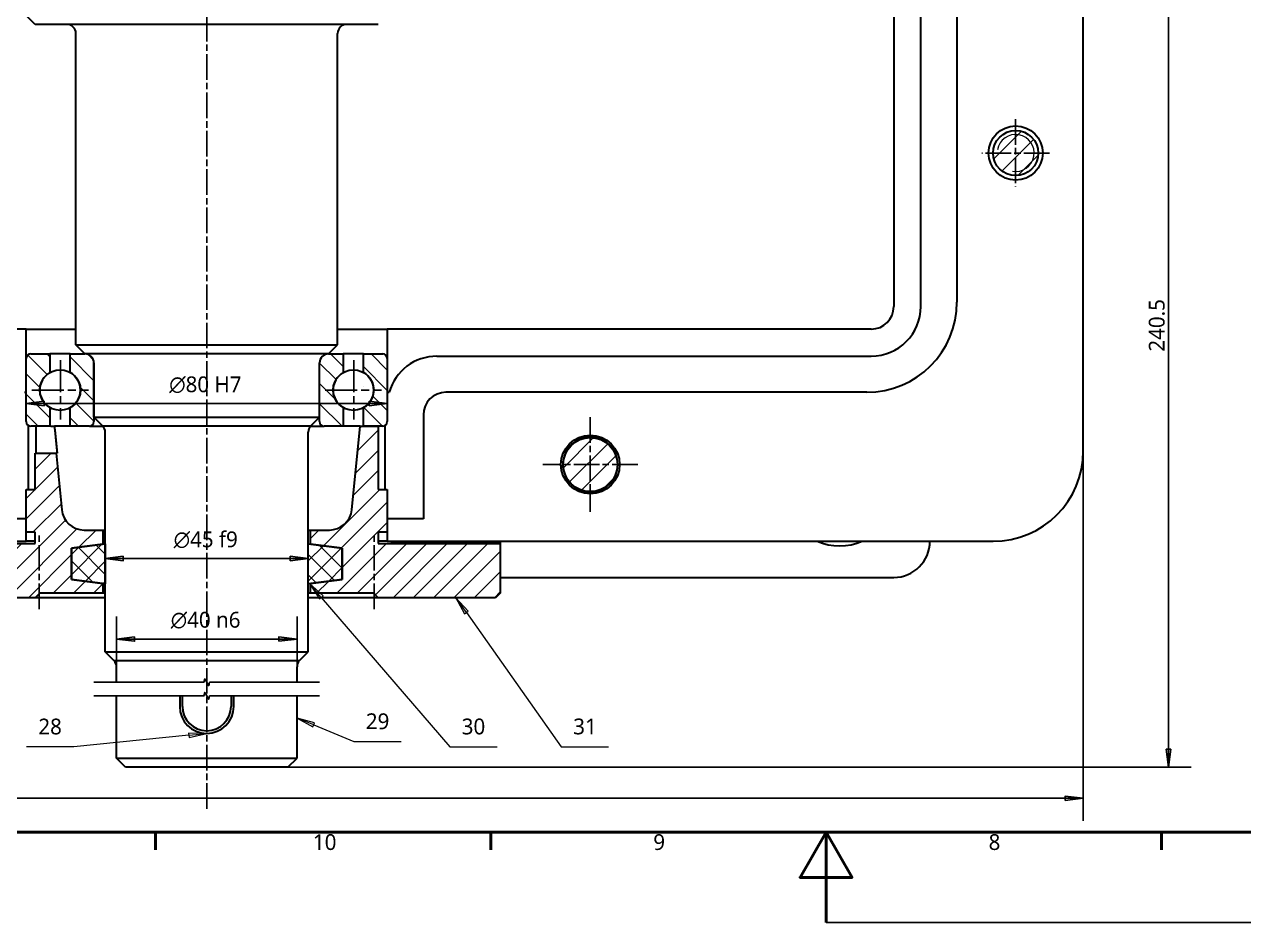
# Model space of a CAD drawing. Header units: millimetres. Extents: x -89 to 1313, y -72 to 900.
# Drawn here: x 416.8 to 687, y 0 to 199 of the extents above; entities that cross this region are included whole.
import ezdxf

# ---------------------------------------------------------------- set-up
doc = ezdxf.new("R2010")
doc.units = ezdxf.units.MM
doc.linetypes.add('CHAIN', pattern=[0.3543, 0.2362, -0.0295, 0.0591, -0.0295])
doc.linetypes.add('LONG_DASH_DOTTED', pattern=[0.6004, 0.4724, -0.0591, 0.0098, -0.0591])
for name, color, linetype, lineweight in [('中心标记 (ISO)', 7, 'LONG_DASH_DOTTED', 25), ('中心线 (ISO)', 7, 'CHAIN', 25), ('剖面线 (ISO)', 7, 'Continuous', 18), ('可见 (ISO)', 7, 'Continuous', 30), ('可见窄的 (ISO)', 7, 'Continuous', 9), ('图框 (ISO)', 7, 'Continuous', 50), ('尺寸 (ISO)', 7, 'Continuous', 25), ('折线 (ISO)', 7, 'Continuous', 25), ('符号 (ISO)', 7, 'Continuous', 9)]:
    doc.layers.add(name, color=color, linetype=linetype, lineweight=lineweight)
doc.styles.add('注释文本 (ISO)', font='Microsoft YaHei.ttf')
doc.dimstyles.new('默认 (GB)', dxfattribs={"dimtxt": 3.5, "dimasz": 4, "dimexe": 5, "dimexo": 0, "dimgap": 0.75, "dimtad": 1, "dimrnd": 1e-08, "dimdsep": 46, "dimtxsty": '注释文本 (ISO)', "dimblk": 'Filled-1', "dimcen": 0.09, "dimdle": 10, "dimclrd": 256, "dimclre": 256, "dimclrt": 256, "dimaunit": 1, "dimadec": 3, "dimazin": 2, "dimtfac": 1, "dimtmove": 0, "dimatfit": 3, "dimldrblk": 'Filled-1', "dimfxl": 1, "dimtolj": 1, "dimtzin": 0, "dimlwd": -1, "dimlwe": -1, "dimarcsym": 0})
pattern_1 = [(45, (0, 0), (-2.245064, 2.245064), [])]
pattern_2 = [(135, (0, 0), (-2.245064, -2.245064), [])]
pattern_3 = [(45, (0, 0), (-2.245064, 2.245064), []), (135, (0, 0), (-2.245064, -2.245064), [])]

# ---------------------------------------------------------------- blocks, each defined once
blk = doc.blocks.new('图框 默认图框')
at = {"layer": '图框 (ISO)'}
for p, q in [((445.88, 20), (445.88, 16.1)), ((520.19, 20), (520.19, 16.1)), ((668.81, 20), (668.81, 16.1))]:
    blk.add_line(p, q, dxfattribs=at)
at = {"layer": '图框 (ISO)', "flags": 128}
for points in [[(20, 20), (20, 821), (1169, 821), (1169, 20), (20, 20)], [(594.5, 0), (594.5, 20), (588.73, 10), (600.27, 10), (594.5, 20)]]:
    blk.add_lwpolyline(points, dxfattribs=at)
at = {"layer": '图框 (ISO)', "char_height": 3.5, "attachment_point": 7, "style": '注释文本 (ISO)'}
for s, insert in [('10', (480.77, 16.04)), ('9', (556.2, 16.04)), ('8', (630.51, 16.04))]:
    blk.add_mtext(s, dxfattribs=dict(at, insert=insert))
blk = doc.blocks.new('Filled-1')
at = {"color": 0}
for p, q in [((0, 0), (-1, 0.125)), ((-1, 0.125), (-1, -0.125)), ((-1, 0), (0, 0)), ((-1, -0.125), (0, 0))]:
    blk.add_line(p, q, dxfattribs=at)
at = {"color": 0, "flags": 128}
blk.add_lwpolyline([(-1, -0.125), (0, 0), (-1, 0.125), (-1, -0.125)], dxfattribs=at)
at = {"color": 0}
blk.add_solid([(-1, -0.125), (0, 0), (-1, 0.125), (-1, -0.125)], dxfattribs=at)
blk = doc.blocks.new('*D15')
at = {"layer": 'Defpoints', "color": 0, "transparency": 16777216}
for p in [(43.5, 104.47), (651.5, 104.47), (651.5, 27.53)]:
    blk.add_point(p, dxfattribs=at)
at = {"layer": '尺寸 (ISO)', "transparency": 16777216}
for p, q in [((43.5, 104.47), (43.5, 22.53)), ((651.5, 104.47), (651.5, 22.53)), ((47.5, 27.53), (647.5, 27.53))]:
    blk.add_line(p, q, dxfattribs=at)
at = {"layer": '尺寸 (ISO)', "transparency": 16777216, "xscale": 4, "yscale": 4, "zscale": 4, "rotation": 180}
blk.add_blockref('Filled-1', (43.5, 27.53), dxfattribs=at)
at = {"layer": '尺寸 (ISO)', "transparency": 16777216, "xscale": 4, "yscale": 4, "zscale": 4}
blk.add_blockref('Filled-1', (651.5, 27.53), dxfattribs=at)
at = {"layer": '尺寸 (ISO)', "transparency": 16777216, "insert": (343.67, 31.9), "char_height": 3.5, "attachment_point": 1, "style": '注释文本 (ISO)'}
blk.add_mtext('\\A1;608', dxfattribs=at)
blk = doc.blocks.new('引出序号24')
at = {"layer": '符号 (ISO)'}
for p, q in [((482.63, 72.05), (480.03, 75.08)), ((483.01, 72.37), (480.03, 75.08)), ((480.03, 75.08), (482.25, 71.72)), ((482.25, 71.72), (483.01, 72.37)), ((482.63, 72.05), (511.1, 38.92)), ((511.1, 38.92), (521.6, 38.92))]:
    blk.add_line(p, q, dxfattribs=at)
at = {"layer": '符号 (ISO)', "flags": 128}
blk.add_lwpolyline([(483.01, 72.37), (480.03, 75.08), (482.25, 71.72), (483.01, 72.37)], dxfattribs=at)
at = {"layer": '符号 (ISO)'}
blk.add_solid([(483.01, 72.37), (480.03, 75.08), (482.25, 71.72), (483.01, 72.37)], dxfattribs=at)
at = {"layer": '符号 (ISO)', "insert": (516.35, 43.42), "char_height": 3.5, "attachment_point": 5, "style": '注释文本 (ISO)'}
blk.add_mtext('30', dxfattribs=at)
blk = doc.blocks.new('引出序号42')
at = {"layer": '符号 (ISO)'}
for p, q in [((453.27, 41.5), (427.78, 38.92)), ((457.25, 41.9), (453.22, 42)), ((453.22, 42), (453.32, 41)), ((453.27, 41.5), (457.25, 41.9)), ((453.32, 41), (457.25, 41.9)), ((427.78, 38.92), (417.28, 38.92))]:
    blk.add_line(p, q, dxfattribs=at)
at = {"layer": '符号 (ISO)', "flags": 128}
blk.add_lwpolyline([(453.32, 41), (457.25, 41.9), (453.22, 42), (453.32, 41)], dxfattribs=at)
at = {"layer": '符号 (ISO)'}
blk.add_solid([(453.32, 41), (457.25, 41.9), (453.22, 42), (453.32, 41)], dxfattribs=at)
at = {"layer": '符号 (ISO)', "insert": (422.53, 43.41), "char_height": 3.5, "attachment_point": 5, "style": '注释文本 (ISO)'}
blk.add_mtext('28', dxfattribs=at)
blk = doc.blocks.new('引出序号43')
at = {"layer": '符号 (ISO)'}
for p, q in [((480.94, 43.79), (477.25, 45.32)), ((481.13, 44.25), (477.25, 45.32)), ((477.25, 45.32), (480.75, 43.33)), ((480.75, 43.33), (481.13, 44.25)), ((480.94, 43.79), (489.85, 40.09)), ((489.85, 40.09), (500.35, 40.09))]:
    blk.add_line(p, q, dxfattribs=at)
at = {"layer": '符号 (ISO)', "flags": 128}
blk.add_lwpolyline([(481.13, 44.25), (477.25, 45.32), (480.75, 43.33), (481.13, 44.25)], dxfattribs=at)
at = {"layer": '符号 (ISO)'}
blk.add_solid([(481.13, 44.25), (477.25, 45.32), (480.75, 43.33), (481.13, 44.25)], dxfattribs=at)
at = {"layer": '符号 (ISO)', "insert": (495.1, 44.58), "char_height": 3.5, "attachment_point": 5, "style": '注释文本 (ISO)'}
blk.add_mtext('29', dxfattribs=at)
blk = doc.blocks.new('引出序号44')
at = {"layer": '符号 (ISO)'}
for p, q in [((514.77, 68.7), (512.47, 71.97)), ((515.18, 68.99), (512.47, 71.97)), ((512.47, 71.97), (514.37, 68.41)), ((514.37, 68.41), (515.18, 68.99)), ((514.77, 68.7), (535.81, 38.92)), ((535.81, 38.92), (546.31, 38.92))]:
    blk.add_line(p, q, dxfattribs=at)
at = {"layer": '符号 (ISO)', "flags": 128}
blk.add_lwpolyline([(515.18, 68.99), (512.47, 71.97), (514.37, 68.41), (515.18, 68.99)], dxfattribs=at)
at = {"layer": '符号 (ISO)'}
blk.add_solid([(515.18, 68.99), (512.47, 71.97), (514.37, 68.41), (515.18, 68.99)], dxfattribs=at)
at = {"layer": '符号 (ISO)', "insert": (541.06, 43.43), "char_height": 3.5, "attachment_point": 5, "style": '注释文本 (ISO)'}
blk.add_mtext('31', dxfattribs=at)
blk = doc.blocks.new('*D76')
at = {"layer": 'Defpoints', "color": 0, "transparency": 16777216}
for p in [(434.75, 80.64), (479.75, 80.64), (479.75, 80.64)]:
    blk.add_point(p, dxfattribs=at)
at = {"layer": '尺寸 (ISO)', "transparency": 16777216}
blk.add_line((438.75, 80.64), (475.75, 80.64), dxfattribs=at)
at = {"layer": '尺寸 (ISO)', "transparency": 16777216, "xscale": 4, "yscale": 4, "zscale": 4, "rotation": 180}
blk.add_blockref('Filled-1', (434.75, 80.64), dxfattribs=at)
at = {"layer": '尺寸 (ISO)', "transparency": 16777216, "xscale": 4, "yscale": 4, "zscale": 4}
blk.add_blockref('Filled-1', (479.75, 80.64), dxfattribs=at)
at = {"layer": '尺寸 (ISO)', "transparency": 16777216, "insert": (449.92, 86.65), "char_height": 3.5, "attachment_point": 1, "style": '注释文本 (ISO)'}
blk.add_mtext('\\A1;{\\fAIGDT|b0|i0;\\ln}\\f微软雅黑|b0|i0;45 f9', dxfattribs=at)
blk = doc.blocks.new('*D78')
at = {"layer": 'Defpoints', "color": 0, "transparency": 16777216}
for p in [(477.25, 62.81), (437.25, 56.64), (477.25, 56.64)]:
    blk.add_point(p, dxfattribs=at)
at = {"layer": '尺寸 (ISO)', "transparency": 16777216}
for p, q in [((437.25, 56.64), (437.25, 67.81)), ((477.25, 56.64), (477.25, 67.81)), ((441.25, 62.81), (473.25, 62.81))]:
    blk.add_line(p, q, dxfattribs=at)
at = {"layer": '尺寸 (ISO)', "transparency": 16777216, "xscale": 4, "yscale": 4, "zscale": 4, "rotation": 180}
blk.add_blockref('Filled-1', (437.25, 62.81), dxfattribs=at)
at = {"layer": '尺寸 (ISO)', "transparency": 16777216, "xscale": 4, "yscale": 4, "zscale": 4}
blk.add_blockref('Filled-1', (477.25, 62.81), dxfattribs=at)
at = {"layer": '尺寸 (ISO)', "transparency": 16777216, "insert": (449.27, 68.83), "char_height": 3.5, "attachment_point": 1, "style": '注释文本 (ISO)'}
blk.add_mtext('\\A1;{\\fAIGDT|b0|i0;\\ln}\\f微软雅黑|b0|i0;40 n6', dxfattribs=at)
blk = doc.blocks.new('*D83')
at = {"layer": 'Defpoints', "color": 0, "transparency": 16777216}
for p in [(497.25, 114.98), (417.25, 112.7), (497.25, 112.7)]:
    blk.add_point(p, dxfattribs=at)
at = {"layer": '尺寸 (ISO)', "transparency": 16777216}
blk.add_line((421.25, 114.98), (493.25, 114.98), dxfattribs=at)
at = {"layer": '尺寸 (ISO)', "transparency": 16777216, "xscale": 4, "yscale": 4, "zscale": 4, "rotation": 180}
blk.add_blockref('Filled-1', (417.25, 114.98), dxfattribs=at)
at = {"layer": '尺寸 (ISO)', "transparency": 16777216, "xscale": 4, "yscale": 4, "zscale": 4}
blk.add_blockref('Filled-1', (497.25, 114.98), dxfattribs=at)
at = {"layer": '尺寸 (ISO)', "transparency": 16777216, "insert": (448.93, 120.99), "char_height": 3.5, "attachment_point": 1, "style": '注释文本 (ISO)'}
blk.add_mtext('\\A1;{\\fAIGDT|b0|i0;\\ln}\\f微软雅黑|b0|i0;80 H7', dxfattribs=at)
blk = doc.blocks.new('*D89')
at = {"layer": 'Defpoints', "color": 0, "transparency": 16777216}
for p in [(651.5, 220.47), (475.25, 34.4), (670.38, 34.4)]:
    blk.add_point(p, dxfattribs=at)
at = {"layer": '尺寸 (ISO)', "transparency": 16777216}
for p, q in [((651.5, 220.47), (675.38, 220.47)), ((670.38, 216.47), (670.38, 38.4)), ((475.25, 34.4), (675.38, 34.4))]:
    blk.add_line(p, q, dxfattribs=at)
at = {"layer": '尺寸 (ISO)', "transparency": 16777216, "xscale": 4, "yscale": 4, "zscale": 4}
for p, rotation in [((670.38, 220.47), 90), ((670.38, 34.4), 270)]:
    blk.add_blockref('Filled-1', p, dxfattribs=dict(at, rotation=rotation))
at = {"layer": '尺寸 (ISO)', "transparency": 16777216, "insert": (666.01, 126.47), "char_height": 3.5, "attachment_point": 1, "rotation": 90, "style": '注释文本 (ISO)'}
blk.add_mtext('\\A1;240.5', dxfattribs=at)

msp = doc.modelspace()

# ---------------------------------------------------------------- hatches: boundary and pattern name
at = {"layer": '剖面线 (ISO)'}
h = msp.add_hatch(dxfattribs=at)
h.set_pattern_fill('ANSI31', color=256, scale=25.4, style=0)
h.set_pattern_definition(pattern_1)
edge = h.paths.add_edge_path()
edge.add_ellipse((636.4967, 170.4656), major_axis=(5, 0), ratio=1, start_angle=0, end_angle=360)
h = msp.add_hatch(dxfattribs=at)
h.set_pattern_fill('ANSI31', color=256, scale=25.4, angle=90, style=0)
h.set_pattern_definition(pattern_2)
edge = h.paths.add_edge_path()
edge.add_ellipse((418.2467, 124.9656), major_axis=(0, 1), ratio=1, start_angle=0, end_angle=90)
edge.add_line((417.2467, 124.9656), (417.2467, 110.9656))
edge.add_ellipse((418.2467, 110.9656), major_axis=(-1, 0), ratio=1, start_angle=0, end_angle=90)
edge.add_line((418.2467, 109.9656), (422.4967, 109.9656))
edge.add_line((422.4967, 109.9656), (422.4967, 114.0685))
edge.add_ellipse((424.7467, 117.9656), major_axis=(-3.8971, -2.25), ratio=1, start_angle=270, end_angle=390, ccw=False)
edge.add_line((422.4967, 121.8628), (422.4967, 125.9656))
edge.add_line((422.4967, 125.9656), (418.2467, 125.9656))
h = msp.add_hatch(dxfattribs=at)
h.set_pattern_fill('ANSI31', color=256, scale=25.4, angle=90, style=0)
h.set_pattern_definition(pattern_2)
edge = h.paths.add_edge_path()
edge.add_ellipse((431.2467, 110.9656), major_axis=(-1, 0), ratio=1, start_angle=90, end_angle=180)
edge.add_line((432.2467, 110.9656), (432.2467, 124.9656))
edge.add_ellipse((431.2467, 124.9656), major_axis=(-1, 0), ratio=1, start_angle=180, end_angle=270)
edge.add_line((431.2467, 125.9656), (426.9967, 125.9656))
edge.add_line((426.9967, 125.9656), (426.9967, 121.8628))
edge.add_ellipse((424.7467, 117.9656), major_axis=(-4.5, 0), ratio=1, start_angle=120, end_angle=240, ccw=False)
edge.add_line((426.9967, 114.0685), (426.9967, 109.9656))
edge.add_line((426.9967, 109.9656), (431.2467, 109.9656))
h = msp.add_hatch(dxfattribs=at)
h.set_pattern_fill('ANSI31', color=256, scale=25.4, angle=90, style=0)
h.set_pattern_definition(pattern_2)
edge = h.paths.add_edge_path()
edge.add_ellipse((483.2467, 110.9656), major_axis=(1, 0), ratio=1, start_angle=180, end_angle=270)
edge.add_line((483.2467, 109.9656), (487.4967, 109.9656))
edge.add_line((487.4967, 109.9656), (487.4967, 114.0685))
edge.add_ellipse((489.7467, 117.9656), major_axis=(4.5, 0), ratio=1, start_angle=120, end_angle=240, ccw=False)
edge.add_line((487.4967, 121.8628), (487.4967, 125.9656))
edge.add_line((487.4967, 125.9656), (483.2467, 125.9656))
edge.add_ellipse((483.2467, 124.9656), major_axis=(1, 0), ratio=1, start_angle=90, end_angle=180)
edge.add_line((482.2467, 124.9656), (482.2467, 110.9656))
h = msp.add_hatch(dxfattribs=at)
h.set_pattern_fill('ANSI31', color=256, scale=25.4, angle=90, style=0)
h.set_pattern_definition(pattern_2)
edge = h.paths.add_edge_path()
edge.add_ellipse((496.2467, 124.9656), major_axis=(1, 0), ratio=1, start_angle=0, end_angle=90)
edge.add_line((496.2467, 125.9656), (491.9967, 125.9656))
edge.add_line((491.9967, 125.9656), (491.9967, 121.8628))
edge.add_ellipse((489.7467, 117.9656), major_axis=(3.8971, 2.25), ratio=1, start_angle=270, end_angle=390, ccw=False)
edge.add_line((491.9967, 114.0685), (491.9967, 109.9656))
edge.add_line((491.9967, 109.9656), (495.2467, 109.9656))
edge.add_line((495.2467, 109.9656), (496.2467, 109.9656))
edge.add_ellipse((496.2467, 110.9656), major_axis=(0, -1), ratio=1, start_angle=0, end_angle=90)
edge.add_line((497.2467, 110.9656), (497.2467, 124.9656))
h = msp.add_hatch(dxfattribs=at)
h.set_pattern_fill('ANSI31', color=256, scale=25.4, style=0)
h.set_pattern_definition(pattern_1)
edge = h.paths.add_edge_path()
edge.add_line((522.2467, 72.9656), (521.2467, 71.9656))
edge.add_line((521.2467, 71.9656), (495.2467, 71.9656))
edge.add_line((495.2467, 71.9656), (494.2467, 72.9656))
edge.add_line((494.2467, 72.9656), (480.2467, 72.9656))
edge.add_line((480.2467, 72.9656), (480.2467, 75.1061))
edge.add_line((480.2467, 75.1061), (487.2467, 75.9656))
edge.add_line((487.2467, 75.9656), (487.2467, 82.9656))
edge.add_line((487.2467, 82.9656), (480.2467, 83.8251))
edge.add_line((480.2467, 83.8251), (480.2467, 86.9656))
edge.add_line((480.2467, 86.9656), (484.4216, 86.9656))
edge.add_ellipse((484.4216, 91.9656), major_axis=(5, 0), ratio=1, start_angle=270, end_angle=354.289)
edge.add_line((489.3968, 91.4681), (491.2467, 109.9656))
edge.add_line((491.2467, 109.9656), (491.9967, 109.9656))
edge.add_line((491.9967, 109.9656), (495.2467, 109.9656))
edge.add_line((495.2467, 109.9656), (495.2467, 95.9656))
edge.add_line((495.2467, 95.9656), (497.2467, 95.9656))
edge.add_line((497.2467, 95.9656), (497.2467, 86.4656))
edge.add_line((497.2467, 86.4656), (495.2467, 86.4656))
edge.add_line((495.2467, 86.4656), (495.2467, 83.9656))
edge.add_line((495.2467, 83.9656), (498.2467, 83.9656))
edge.add_line((498.2467, 83.9656), (522.2467, 83.9656))
edge.add_line((522.2467, 83.9656), (522.2467, 72.9656))
h = msp.add_hatch(dxfattribs=at)
h.set_pattern_fill('ANSI31', color=256, scale=25.4, style=0)
h.set_pattern_definition(pattern_1)
edge = h.paths.add_edge_path()
edge.add_ellipse((542.2467, 101.4656), major_axis=(-6, 0), ratio=1, start_angle=0, end_angle=360)
h = msp.add_hatch(dxfattribs=at)
h.set_pattern_fill('ANSI31', color=256, scale=25.4, style=0)
h.set_pattern_definition(pattern_1)
edge = h.paths.add_edge_path()
edge.add_line((393.2467, 71.9656), (392.2467, 72.9656))
edge.add_line((392.2467, 72.9656), (392.2467, 83.9656))
edge.add_line((392.2467, 83.9656), (416.2467, 83.9656))
edge.add_line((416.2467, 83.9656), (419.2467, 83.9656))
edge.add_line((419.2467, 83.9656), (419.2467, 86.4656))
edge.add_line((419.2467, 86.4656), (417.2467, 86.4656))
edge.add_line((417.2467, 86.4656), (417.2467, 95.9656))
edge.add_line((417.2467, 95.9656), (419.2467, 95.9656))
edge.add_line((419.2467, 95.9656), (419.2467, 103.9656))
edge.add_line((419.2467, 103.9656), (423.8468, 103.9656))
edge.add_line((423.8468, 103.9656), (425.0966, 91.4681))
edge.add_ellipse((430.0718, 91.9656), major_axis=(0.4976, -4.9752), ratio=1, start_angle=270, end_angle=354.289)
edge.add_line((430.0718, 86.9656), (434.2467, 86.9656))
edge.add_line((434.2467, 86.9656), (434.2467, 83.8251))
edge.add_line((434.2467, 83.8251), (427.2467, 82.9656))
edge.add_line((427.2467, 82.9656), (427.2467, 75.9656))
edge.add_line((427.2467, 75.9656), (434.2467, 75.1061))
edge.add_line((434.2467, 75.1061), (434.2467, 72.9656))
edge.add_line((434.2467, 72.9656), (420.2467, 72.9656))
edge.add_line((420.2467, 72.9656), (419.2467, 71.9656))
edge.add_line((419.2467, 71.9656), (393.2467, 71.9656))
h = msp.add_hatch(dxfattribs=at)
h.set_pattern_fill('ANSI37', color=256, scale=25.4, style=0)
h.set_pattern_definition(pattern_3)
h.paths.add_polyline_path([(434.7467, 83.8865), (434.7467, 75.0448), (434.2467, 75.1061), (427.2467, 75.9656), (427.2467, 82.9656), (434.2467, 83.8251)])
h = msp.add_hatch(dxfattribs=at)
h.set_pattern_fill('ANSI37', color=256, scale=25.4, style=0)
h.set_pattern_definition(pattern_3)
h.paths.add_polyline_path([(479.7467, 75.0448), (479.7467, 83.8865), (480.2467, 83.8251), (487.2467, 82.9656), (487.2467, 75.9656), (480.2467, 75.1061)])
msp.add_hatch(color=256, dxfattribs=at).paths.add_polyline_path([(522.2467, 84.4656), (522.2467, 83.9656), (498.2467, 83.9656), (498.2467, 84.4656)])

# ---------------------------------------------------------------- linework, layer by layer
msp.add_line((594.5, 0), (1312.811, 0))
at = {"layer": '中心标记 (ISO)', "linetype": 'CHAIN', "ltscale": 23.990969}
for p, q in [((636.4967, 177.9656), (636.4967, 162.9656)), ((643.9967, 170.4656), (628.9967, 170.4656)), ((542.2467, 111.9656), (542.2467, 90.9656)), ((552.7467, 101.4656), (531.7467, 101.4656)), ((552.7467, 101.4656), (539.7467, 101.4656))]:
    msp.add_line(p, q, dxfattribs=at)
at = {"layer": '中心线 (ISO)', "ltscale": 23.990969}
for p, q in [((457.2467, 25.2135), (457.2467, 365.7681)), ((420.1236, 69.4656), (420.1236, 86.4656)), ((494.3698, 69.4656), (494.3698, 86.4656))]:
    msp.add_line(p, q, dxfattribs=at)
at = {"layer": '中心线 (ISO)', "ltscale": 30}
for p, q in [((424.8158, 124.563), (424.8158, 111.44)), ((489.8158, 124.563), (489.8158, 111.44)), ((418.4919, 117.9656), (431.0015, 117.9656)), ((483.4919, 117.9656), (496.0015, 117.9656))]:
    msp.add_line(p, q, dxfattribs=at)
at = {"layer": '可见 (ISO)'}
for p, q in [((651.4967, 104.4656), (651.4967, 336.4656)), ((609.4967, 304.4656), (609.4967, 136.4656)), ((615.4967, 136.4656), (615.4967, 304.4656)), ((623.4967, 303.4656), (623.4967, 137.4656)), ((419.2467, 198.9656), (417.2467, 200.9656)), ((495.2467, 198.9656), (419.2467, 198.9656)), ((428.2467, 127.9656), (428.2467, 196.9656)), ((486.2467, 127.9656), (486.2467, 196.9656)), ((417.2467, 131.4656), (326.9967, 131.4656)), ((417.2467, 117.4656), (417.2467, 131.4656)), ((417.2467, 131.4656), (428.2467, 131.4656)), ((486.2467, 131.4656), (497.2467, 131.4656)), ((497.2467, 131.4656), (497.2467, 117.4656)), ((604.4967, 131.4656), (497.2467, 131.4656)), ((430.2467, 125.9656), (428.2467, 127.9656)), ((428.2467, 127.9656), (486.2467, 127.9656)), ((484.2467, 125.9656), (486.2467, 127.9656)), ((417.2467, 110.9656), (417.2467, 124.9656)), ((418.2467, 125.9656), (422.4967, 125.9656)), ((422.4967, 125.9656), (422.4967, 121.8628)), ((426.9967, 125.9656), (422.4967, 125.9656)), ((426.9967, 125.9656), (430.2467, 125.9656)), ((426.9967, 121.8628), (426.9967, 125.9656)), ((484.2467, 125.9656), (430.2467, 125.9656)), ((484.2467, 125.9656), (487.4967, 125.9656)), ((487.4967, 125.9656), (487.4967, 121.8628)), ((491.9967, 125.9656), (487.4967, 125.9656)), ((491.9967, 125.9656), (496.2467, 125.9656)), ((491.9967, 121.8628), (491.9967, 125.9656)), ((497.2467, 124.9656), (497.2467, 110.9656)), ((508.2467, 125.4656), (604.4967, 125.4656)), ((432.2467, 111.9656), (432.2467, 123.9656)), ((432.2467, 123.9656), (432.2467, 110.9656)), ((482.2467, 111.9656), (482.2467, 123.9656)), ((482.2467, 110.9656), (482.2467, 123.9656)), ((416.8297, 117.4656), (417.2467, 117.4656)), ((497.2467, 117.4656), (497.6637, 117.4656)), ((603.4967, 117.4656), (510.2467, 117.4656)), ((422.4967, 114.0685), (422.4967, 109.9656)), ((426.9967, 109.9656), (426.9967, 114.0685)), ((487.4967, 114.0685), (487.4967, 109.9656)), ((491.9967, 109.9656), (491.9967, 114.0685)), ((434.2467, 109.9656), (432.2467, 111.9656)), ((432.2467, 111.9656), (482.2467, 111.9656)), ((480.2467, 109.9656), (482.2467, 111.9656)), ((505.2467, 112.4656), (505.2467, 89.4656)), ((417.6993, 110.1288), (417.6993, 95.9656)), ((422.4967, 109.9656), (418.2467, 109.9656)), ((419.4578, 103.9656), (419.4578, 109.9656)), ((422.7277, 109.9656), (422.4967, 109.9656)), ((422.7277, 109.9656), (423.4828, 109.9656)), ((426.9967, 109.9656), (423.4828, 109.9656)), ((431.2467, 109.9656), (426.9967, 109.9656)), ((431.2467, 109.9656), (434.2467, 109.9656)), ((480.2467, 109.9656), (434.2467, 109.9656)), ((434.7467, 59.9656), (434.7467, 108.6428)), ((479.7467, 59.9656), (479.7467, 108.6428)), ((480.2467, 109.9656), (483.2467, 109.9656)), ((487.4967, 109.9656), (483.2467, 109.9656)), ((491.2467, 109.9656), (487.4967, 109.9656)), ((489.3968, 91.4681), (491.2467, 109.9656)), ((491.2467, 109.9656), (495.2467, 109.9656)), ((496.2467, 109.9656), (491.9967, 109.9656)), ((495.2467, 109.9656), (495.2467, 95.9656)), ((496.7942, 95.9656), (496.7942, 110.1288)), ((419.2467, 103.9656), (423.8468, 103.9656)), ((419.2467, 95.9656), (419.2467, 103.9656)), ((423.8468, 103.9656), (425.0966, 91.4681)), ((424.0871, 103.9656), (423.8468, 103.9656)), ((536.159, 101.0784), (535.7583, 101.0784)), ((535.7764, 102.0856), (536.1783, 102.0856)), ((536.1783, 100.8456), (535.7764, 100.8456)), ((417.2467, 95.9656), (419.2467, 95.9656)), ((417.2467, 86.4656), (417.2467, 95.9656)), ((495.2467, 95.9656), (497.2467, 95.9656)), ((497.2467, 95.9656), (497.2467, 86.4656)), ((417.2467, 89.4656), (409.2467, 89.4656)), ((417.2467, 84.4656), (417.2467, 89.4656)), ((505.2467, 89.4656), (497.2467, 89.4656)), ((497.2467, 89.4656), (497.2467, 84.4656)), ((419.2467, 86.4656), (417.2467, 86.4656)), ((419.2467, 83.9656), (419.2467, 86.4656)), ((430.0718, 86.9656), (434.2467, 86.9656)), ((434.2467, 86.9656), (434.2467, 83.8251)), ((434.2467, 86.9656), (434.7467, 86.9656)), ((479.7467, 86.9656), (480.2467, 86.9656)), ((480.2467, 86.9656), (484.4216, 86.9656)), ((480.2467, 83.8251), (480.2467, 86.9656)), ((495.2467, 86.4656), (495.2467, 83.9656)), ((497.2467, 86.4656), (495.2467, 86.4656)), ((392.2467, 84.4656), (417.2467, 84.4656)), ((392.2467, 83.9656), (419.2467, 83.9656)), ((419.2467, 84.4656), (417.2467, 84.4656)), ((427.2467, 82.9656), (434.7467, 83.8865)), ((434.2467, 83.8251), (427.2467, 82.9656)), ((434.7467, 83.8865), (434.7467, 75.0448)), ((479.7467, 75.0448), (479.7467, 83.8865)), ((479.7467, 83.8865), (487.2467, 82.9656)), ((487.2467, 82.9656), (480.2467, 83.8251)), ((497.2467, 84.4656), (495.2467, 84.4656)), ((495.2467, 83.9656), (522.2467, 83.9656)), ((497.2467, 84.4656), (631.4967, 84.4656)), ((498.2467, 84.4656), (522.2467, 84.4656)), ((498.2467, 83.9656), (498.2467, 84.4656)), ((522.2467, 83.9656), (498.2467, 83.9656)), ((522.2467, 84.4656), (522.2467, 83.9656)), ((522.2467, 83.9656), (522.2467, 72.9656)), ((427.2467, 82.9656), (427.2467, 75.9656)), ((427.2467, 75.9656), (427.2467, 82.9656)), ((487.2467, 75.9656), (487.2467, 82.9656)), ((487.2467, 82.9656), (487.2467, 75.9656)), ((427.2467, 75.9656), (434.2467, 75.1061)), ((434.7467, 75.0448), (427.2467, 75.9656)), ((487.2467, 75.9656), (479.7467, 75.0448)), ((480.2467, 75.1061), (487.2467, 75.9656)), ((522.2467, 76.4656), (609.4967, 76.4656)), ((420.2467, 72.9656), (419.2467, 71.9656)), ((434.2467, 72.9656), (420.2467, 72.9656)), ((434.2467, 75.1061), (434.2467, 72.9656)), ((434.7467, 72.9656), (434.2467, 72.9656)), ((480.2467, 72.9656), (479.7467, 72.9656)), ((480.2467, 72.9656), (480.2467, 75.1061)), ((494.2467, 72.9656), (480.2467, 72.9656)), ((495.2467, 71.9656), (494.2467, 72.9656)), ((522.2467, 72.9656), (521.2467, 71.9656)), ((419.2467, 71.9656), (393.2467, 71.9656)), ((434.7467, 71.9656), (419.2467, 71.9656)), ((495.2467, 71.9656), (479.7467, 71.9656)), ((521.2467, 71.9656), (495.2467, 71.9656)), ((436.7467, 57.9656), (434.7467, 59.9656)), ((434.7467, 59.9656), (479.7467, 59.9656)), ((477.7467, 57.9656), (479.7467, 59.9656)), ((477.7467, 57.9656), (436.7467, 57.9656)), ((437.2467, 53.229), (437.2467, 56.6428)), ((477.2467, 53.229), (477.2467, 56.6428)), ((437.2467, 36.402), (437.2467, 50.229)), ((451.2467, 50.229), (451.2467, 47.902)), ((451.8467, 47.902), (451.8467, 50.229)), ((462.6467, 50.229), (462.6467, 47.902)), ((463.2467, 47.902), (463.2467, 50.229)), ((477.2467, 36.402), (477.2467, 50.229)), ((439.2467, 34.402), (437.2467, 36.402)), ((437.2467, 36.402), (477.2467, 36.402)), ((475.2467, 34.402), (477.2467, 36.402)), ((475.2467, 34.402), (439.2467, 34.402))]:
    msp.add_line(p, q, dxfattribs=at)
for centre, radius in [((636.4967, 170.4656), 6), ((636.4967, 170.4656), 5), ((424.7467, 117.9656), 4.5), ((489.7467, 117.9656), 4.5), ((542.2467, 101.4656), 6.5), ((542.2467, 101.4656), 6.0002), ((542.2467, 101.4656), 6)]:
    msp.add_circle(centre, radius, dxfattribs=at)
for centre, radius, start, end in [((426.2467, 196.9656), 2, 0, 90), ((488.2467, 196.9656), 2, 90, 180), ((603.4967, 137.4656), 20, 270, 0), ((604.4967, 136.4656), 5, 270, 0), ((604.4967, 136.4656), 11, 270, 0), ((418.2467, 124.9656), 1, 90, 180), ((430.2467, 123.9656), 2, 0, 90), ((484.2467, 123.9656), 2, 90, 180), ((496.2467, 124.9656), 1, 0, 90), ((508.2467, 114.4656), 11, 90, 164.17338), ((424.7467, 117.9656), 4.5, 120, 240), ((424.7467, 117.9656), 4.5, 300, 60), ((489.7467, 117.9656), 4.5, 120, 240), ((489.7467, 117.9656), 4.5, 300, 60), ((510.2467, 112.4656), 5, 90, 180), ((418.2467, 110.9656), 1, 180, 270), ((431.2467, 110.9656), 1, 270, 0), ((483.2467, 110.9656), 1, 180, 270), ((496.2467, 110.9656), 1, 270, 0), ((432.7467, 108.6428), 2, 0, 41.409622), ((481.7467, 108.6428), 2, 138.590378, 180), ((542.2467, 101.4656), 6.1, 185.833579, 174.166421), ((631.4967, 104.4656), 20, 270, 0), ((542.2467, 101.4656), 6.1, 174.166421, 183.6398), ((430.0718, 91.9656), 5, 185.711, 270), ((484.4216, 91.9656), 5, 270, 354.289), ((597.4967, 96.4656), 13, 247.380135, 292.619865), ((609.4967, 84.4656), 8, 270, 0), ((435.2467, 56.6428), 2, 0, 41.409622), ((479.2467, 56.6428), 2, 138.590378, 180), ((457.2467, 47.902), 6, 180, 0), ((457.2467, 47.902), 5.4, 180, 0)]:
    msp.add_arc(centre, radius, start, end, dxfattribs=at)
msp.add_rational_spline([(423.4828, 109.9656), (423.7877, 106.9385), (424.0871, 103.9656)], [1, 1.00004019552, 1], degree=2, dxfattribs=at)
at = {"layer": '可见窄的 (ISO)'}
for centre, radius, start, end in [((636.4967, 170.4656), 4.103, 260, 170), ((430.2467, 123.9656), 2, 0, 90), ((484.2467, 123.9656), 2, 90, 180)]:
    msp.add_arc(centre, radius, start, end, dxfattribs=at)
at = {"layer": '折线 (ISO)', "flags": 128}
for points in [[(432.2467, 53.229), (456.6127, 53.229), (456.8137, 53.979), (457.6797, 52.479), (457.8807, 53.229), (482.2467, 53.229)], [(432.2467, 50.229), (456.6127, 50.229), (456.8137, 50.979), (457.6797, 49.479), (457.8807, 50.229), (482.2467, 50.229)]]:
    msp.add_lwpolyline(points, dxfattribs=at)

# ---------------------------------------------------------------- block references
msp.add_blockref('图框 默认图框', (0, 0))
at = {"layer": '符号 (ISO)'}
for name in ['引出序号24', '引出序号44', '引出序号43', '引出序号42']:
    msp.add_blockref(name, (0, 0), dxfattribs=at)

# ---------------------------------------------------------------- dimensions: what is measured, and where the dimension line sits
at = {"layer": '尺寸 (ISO)'}
dim = msp.add_linear_dim(base=(670.3823, 34.402), p1=(651.4967, 220.4656), p2=(475.2467, 34.402), angle=90, text='240.5', dimstyle='默认 (GB)', override={"dimgap": 0.75, "dimdec": 2, "dimlfac": 1.19491, "dimtol": 0, "dimlim": 0, "dimtp": 0, "dimtm": 0, "dimtdec": 2, "dimtofl": 0, "dimatfit": 1}, dxfattribs=at)
dim.commit()
dim.dimension.update_dxf_attribs({"geometry": '*D89', "text_midpoint": (670.3823, 132.1496), "dimtype": 160})
for base, p1, p2, text, override, picture, middle in [((497.2467, 114.9773), (417.2467, 112.704), (497.2467, 112.704), '{\\fAIGDT|b0|i0;\\ln}\\f微软雅黑|b0|i0;<> H7', {"dimdec": 2, "dimse1": 1, "dimse2": 1, "dimtp": 0, "dimtm": 0, "dimtdec": 2, "dimtofl": 0, "dimatfit": 1}, '*D83', (457.2467, 114.9773)), ((479.7467, 80.6358), (434.7467, 80.6358), (479.7467, 80.6358), '{\\fAIGDT|b0|i0;\\ln}\\f微软雅黑|b0|i0;<> f9', {"dimdec": 2, "dimse1": 1, "dimse2": 1, "dimtp": 0, "dimtm": 0, "dimtdec": 2, "dimtofl": 0, "dimatfit": 1}, '*D76', (457.2467, 80.6358)), ((477.2467, 62.8139), (437.2467, 56.6428), (477.2467, 56.6428), '{\\fAIGDT|b0|i0;\\ln}\\f微软雅黑|b0|i0;<> n6', {"dimdec": 2, "dimtp": 0, "dimtm": 0, "dimtdec": 2, "dimtofl": 0, "dimatfit": 1}, '*D78', (457.2467, 62.8139))]:
    dim = msp.add_linear_dim(base=base, p1=p1, p2=p2, text=text, dimstyle='默认 (GB)', override=override, dxfattribs=at)
    dim.commit()
    dim.dimension.update_dxf_attribs({"geometry": picture, "text_midpoint": middle, "dimtype": 160})
dim = msp.add_linear_dim(base=(651.4967, 27.5345), p1=(43.4967, 104.4656), p2=(651.4967, 104.4656), angle=180, dimstyle='默认 (GB)', override={"dimgap": 0.75, "dimdec": 2, "dimtol": 0, "dimlim": 0, "dimtp": 0, "dimtm": 0, "dimtdec": 2, "dimtofl": 0, "dimatfit": 1}, dxfattribs=at)
dim.commit()
dim.dimension.update_dxf_attribs({"geometry": '*D15', "text_midpoint": (347.4967, 27.5345), "dimtype": 160})

doc.saveas('drawing.dxf')
